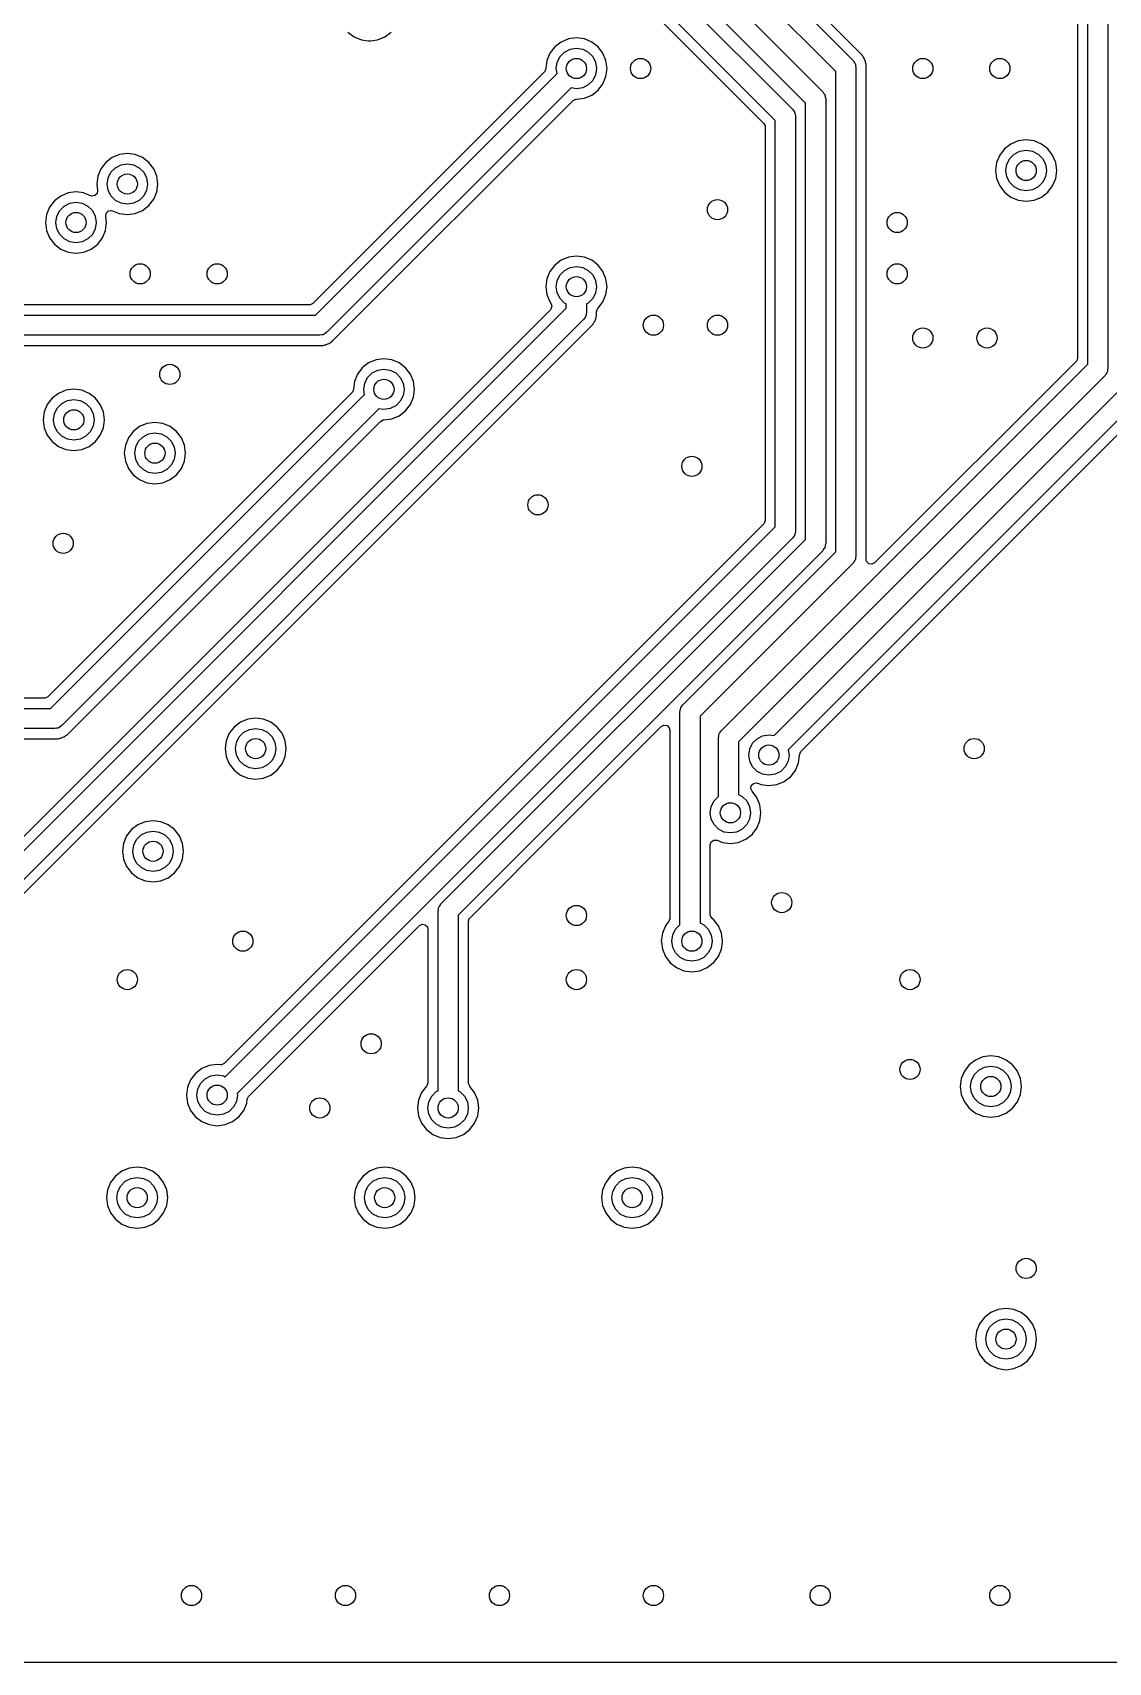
# Model space of a CAD drawing. Extents: x 3.91 to 7.47, y -4.88 to -2.92.
# Drawn here: x 5.715 to 6.553, y -4.88 to -3.61 of the extents above; entities that cross this region are included whole.
import ezdxf

# ---------------------------------------------------------------- set-up
doc = ezdxf.new("R2010")
doc.units = 0
doc.header["$MEASUREMENT"] = 0
doc.layers.add('BLACK', color=7, linetype='CONTINUOUS')

msp = doc.modelspace()

# ---------------------------------------------------------------- linework, layer by layer
at = {"layer": 'BLACK', "linetype": 'CONTINUOUS'}
for p, q in [((6.29359, -3.67798), (6.10733, -3.49172)), ((6.1224, -3.48452), (6.30705, -3.66917)), ((6.3172, -3.66438), (6.14532, -3.4925)), ((6.16238, -3.48729), (6.33065, -3.65556)), ((6.3408, -3.63995), (6.19348, -3.49263)), ((6.20462, -3.4815), (6.35425, -3.63113)), ((6.10471, -3.50026), (6.28456, -3.68011)), ((6.36159, -3.62731), (6.28669, -3.55241)), ((6.5372, -3.86786), (6.5372, -3.56718)), ((6.55295, -3.56391), (6.55295, -3.87113)), ((6.5293, -3.57486), (6.5293, -3.86297)), ((5.96055, -3.6091), (5.96549, -3.61289)), ((5.96549, -3.61289), (5.97124, -3.61527)), ((5.97124, -3.61527), (5.97641, -3.61595)), ((5.97641, -3.61595), (5.97715, -3.61605)), ((5.97715, -3.61605), (5.97741, -3.61609)), ((5.97741, -3.61609), (5.97768, -3.61605)), ((5.97768, -3.61605), (5.97842, -3.61595)), ((5.97842, -3.61595), (5.98359, -3.61527)), ((5.98359, -3.61527), (5.98934, -3.61289)), ((5.98934, -3.61289), (5.99428, -3.6091)), ((6.12675, -3.61687), (6.12181, -3.62066)), ((6.1325, -3.61448), (6.12675, -3.61687)), ((6.13867, -3.61367), (6.1325, -3.61448)), ((6.14485, -3.61448), (6.13867, -3.61367)), ((6.1506, -3.61687), (6.14485, -3.61448)), ((6.15554, -3.62066), (6.1506, -3.61687)), ((6.11564, -3.63135), (6.11483, -3.63752)), ((6.11802, -3.62559), (6.11564, -3.63135)), ((6.12181, -3.62066), (6.11802, -3.62559)), ((6.1237, -3.63265), (6.12593, -3.62826)), ((6.12593, -3.62826), (6.12942, -3.62478)), ((6.12942, -3.62478), (6.13381, -3.62254)), ((6.13381, -3.62254), (6.13867, -3.62177)), ((6.13867, -3.62177), (6.14354, -3.62254)), ((6.14354, -3.62254), (6.14793, -3.62478)), ((6.14793, -3.62478), (6.15142, -3.62826)), ((6.15142, -3.62826), (6.15365, -3.63265)), ((6.15933, -3.62559), (6.15554, -3.62066)), ((6.16171, -3.63135), (6.15933, -3.62559)), ((6.16252, -3.63752), (6.16171, -3.63135)), ((6.35425, -3.63113), (6.35495, -3.63225)), ((6.35495, -3.63225), (6.35577, -3.63328)), ((6.36202, -3.62815), (6.36159, -3.62731)), ((6.36234, -3.62867), (6.36202, -3.62815)), ((6.3629, -3.62944), (6.36234, -3.62867)), ((6.36299, -3.62973), (6.3629, -3.62944)), ((6.36319, -3.63035), (6.36299, -3.62973)), ((6.36299, -3.62973), (6.36299, -3.62973)), ((6.36343, -3.63091), (6.36319, -3.63035)), ((6.36386, -3.63176), (6.36343, -3.63091)), ((6.36391, -3.63206), (6.36386, -3.63176)), ((6.36401, -3.63269), (6.36391, -3.63206)), ((6.11372, -3.64017), (5.93329, -3.82061)), ((5.93541, -3.82964), (6.12356, -3.6415)), ((6.11412, -3.63971), (6.11372, -3.64017)), ((6.11483, -3.63752), (6.11412, -3.63971)), ((6.11483, -3.63752), (6.11483, -3.63752)), ((6.12293, -3.63752), (6.1237, -3.63265)), ((6.12356, -3.6415), (6.12293, -3.63752)), ((6.15365, -3.64238), (6.15142, -3.64677)), ((6.15365, -3.63265), (6.15442, -3.63752)), ((6.15442, -3.63752), (6.15365, -3.64238)), ((6.15933, -3.64944), (6.16171, -3.64369)), ((6.16171, -3.64369), (6.16252, -3.63752)), ((6.3408, -4.01426), (6.3408, -3.63995)), ((6.35577, -3.63328), (6.35587, -3.63372)), ((6.35587, -3.63372), (6.35611, -3.6341)), ((6.35611, -3.6341), (6.35626, -3.63541)), ((6.35626, -3.63541), (6.35655, -3.63669)), ((6.35655, -3.63669), (6.35655, -4.01753)), ((6.36415, -3.63329), (6.36401, -3.63269)), ((6.36435, -3.6339), (6.36415, -3.63329)), ((6.36444, -3.63419), (6.36435, -3.6339)), ((6.36435, -3.6339), (6.36435, -3.6339)), ((6.36444, -3.63545), (6.36444, -3.63419)), ((6.36444, -4.02001), (6.36444, -3.63545)), ((6.36444, -3.63545), (6.36444, -3.63545)), ((6.13469, -3.65263), (5.94423, -3.84309)), ((6.13867, -3.65326), (6.13469, -3.65263)), ((6.14354, -3.65249), (6.13867, -3.65326)), ((6.14793, -3.65026), (6.14354, -3.65249)), ((6.15142, -3.64677), (6.14793, -3.65026)), ((6.1506, -3.65817), (6.15554, -3.65438)), ((6.15554, -3.65438), (6.15933, -3.64944)), ((6.33065, -3.65556), (6.33135, -3.65668)), ((6.33135, -3.65668), (6.33217, -3.65771)), ((6.33217, -3.65771), (6.33227, -3.65815)), ((5.94895, -3.84954), (6.13602, -3.66247)), ((6.13602, -3.66247), (6.13817, -3.66138)), ((6.13817, -3.66138), (6.13855, -3.66135)), ((6.13855, -3.66135), (6.13867, -3.66136)), ((6.13867, -3.66136), (6.14485, -3.66055)), ((6.14485, -3.66055), (6.1506, -3.65817)), ((6.30705, -3.66917), (6.30774, -3.67028)), ((6.30774, -3.67028), (6.30856, -3.67131)), ((6.3172, -4.00448), (6.3172, -3.66438)), ((6.33227, -3.65815), (6.33251, -3.65853)), ((6.33251, -3.65853), (6.33265, -3.65984)), ((6.33265, -3.65984), (6.33295, -3.66112)), ((6.33295, -3.66112), (6.33295, -4.00775)), ((6.28456, -3.68011), (6.28565, -3.68226)), ((6.28565, -3.68226), (6.2857, -3.68287)), ((6.2857, -3.68287), (6.2857, -3.98982)), ((6.29359, -3.9947), (6.29359, -3.67798)), ((6.30856, -3.67131), (6.30866, -3.67175)), ((6.30866, -3.67175), (6.3089, -3.67213)), ((6.3089, -3.67213), (6.30905, -3.67344)), ((6.30905, -3.67344), (6.30934, -3.67472)), ((6.30934, -3.67472), (6.30934, -3.99798)), ((6.48301, -3.69397), (6.47726, -3.69635)), ((6.48919, -3.69316), (6.48301, -3.69397)), ((6.49536, -3.69397), (6.48919, -3.69316)), ((6.50111, -3.69635), (6.49536, -3.69397)), ((5.77675, -3.70687), (5.77181, -3.71066)), ((5.7825, -3.70448), (5.77675, -3.70687)), ((5.78867, -3.70367), (5.7825, -3.70448)), ((5.79485, -3.70448), (5.78867, -3.70367)), ((5.8006, -3.70687), (5.79485, -3.70448)), ((5.80554, -3.71066), (5.8006, -3.70687)), ((6.46854, -3.70508), (6.46615, -3.71083)), ((6.47233, -3.70014), (6.46854, -3.70508)), ((6.47726, -3.69635), (6.47233, -3.70014)), ((6.47421, -3.71214), (6.47645, -3.70775)), ((6.47645, -3.70775), (6.47993, -3.70426)), ((6.47993, -3.70426), (6.48432, -3.70203)), ((6.48432, -3.70203), (6.48919, -3.70126)), ((6.48919, -3.70126), (6.49405, -3.70203)), ((6.49405, -3.70203), (6.49844, -3.70426)), ((6.49844, -3.70426), (6.50193, -3.70775)), ((6.50605, -3.70014), (6.50111, -3.69635)), ((6.50193, -3.70775), (6.50416, -3.71214)), ((6.50984, -3.70508), (6.50605, -3.70014)), ((6.51222, -3.71083), (6.50984, -3.70508)), ((5.76564, -3.72135), (5.76483, -3.72752)), ((5.76802, -3.71559), (5.76564, -3.72135)), ((5.77181, -3.71066), (5.76802, -3.71559)), ((5.7737, -3.72265), (5.77593, -3.71826)), ((5.77593, -3.71826), (5.77942, -3.71478)), ((5.77942, -3.71478), (5.78381, -3.71254)), ((5.78381, -3.71254), (5.78867, -3.71177)), ((5.78867, -3.71177), (5.79354, -3.71254)), ((5.79354, -3.71254), (5.79793, -3.71478)), ((5.79793, -3.71478), (5.80142, -3.71826)), ((5.80142, -3.71826), (5.80365, -3.72265)), ((5.80933, -3.71559), (5.80554, -3.71066)), ((5.81171, -3.72135), (5.80933, -3.71559)), ((5.81252, -3.72752), (5.81171, -3.72135)), ((6.46615, -3.71083), (6.46534, -3.717)), ((6.46534, -3.717), (6.46615, -3.72318)), ((6.47344, -3.717), (6.47421, -3.71214)), ((6.47421, -3.72187), (6.47344, -3.717)), ((6.50416, -3.71214), (6.50493, -3.717)), ((6.50493, -3.717), (6.50416, -3.72187)), ((6.51303, -3.717), (6.51222, -3.71083)), ((6.51222, -3.72318), (6.51303, -3.717)), ((5.74867, -3.73367), (5.7425, -3.73448)), ((5.75485, -3.73448), (5.74867, -3.73367)), ((5.76483, -3.72752), (5.76486, -3.72777)), ((5.76486, -3.72777), (5.76549, -3.73257)), ((5.76549, -3.73257), (5.76505, -3.73493)), ((5.77293, -3.72752), (5.7737, -3.72265)), ((5.7737, -3.73238), (5.77293, -3.72752)), ((5.77593, -3.73677), (5.7737, -3.73238)), ((5.80365, -3.73238), (5.80142, -3.73677)), ((5.80365, -3.72265), (5.80442, -3.72752)), ((5.80442, -3.72752), (5.80365, -3.73238)), ((5.80933, -3.73944), (5.81171, -3.73369)), ((5.81171, -3.73369), (5.81252, -3.72752)), ((6.46615, -3.72318), (6.46854, -3.72893)), ((6.46854, -3.72893), (6.47233, -3.73387)), ((6.47233, -3.73387), (6.47726, -3.73766)), ((6.47645, -3.72626), (6.47421, -3.72187)), ((6.47993, -3.72975), (6.47645, -3.72626)), ((6.48432, -3.73198), (6.47993, -3.72975)), ((6.48919, -3.73275), (6.48432, -3.73198)), ((6.49405, -3.73198), (6.48919, -3.73275)), ((6.49844, -3.72975), (6.49405, -3.73198)), ((6.50193, -3.72626), (6.49844, -3.72975)), ((6.50111, -3.73766), (6.50605, -3.73387)), ((6.50416, -3.72187), (6.50193, -3.72626)), ((6.50605, -3.73387), (6.50984, -3.72893)), ((6.50984, -3.72893), (6.51222, -3.72318)), ((5.72802, -3.74559), (5.72564, -3.75135)), ((5.73181, -3.74066), (5.72802, -3.74559)), ((5.73675, -3.73687), (5.73181, -3.74066)), ((5.73593, -3.74826), (5.73942, -3.74478)), ((5.7425, -3.73448), (5.73675, -3.73687)), ((5.73942, -3.74478), (5.74381, -3.74254)), ((5.74381, -3.74254), (5.74867, -3.74177)), ((5.74867, -3.74177), (5.75354, -3.74254)), ((5.75354, -3.74254), (5.75793, -3.74478)), ((5.75508, -3.73458), (5.75485, -3.73448)), ((5.76014, -3.73668), (5.75508, -3.73458)), ((5.75508, -3.73458), (5.75508, -3.73458)), ((5.75793, -3.74478), (5.76142, -3.74826)), ((5.76092, -3.73691), (5.76014, -3.73668)), ((5.76331, -3.73659), (5.76092, -3.73691)), ((5.76505, -3.73493), (5.76331, -3.73659)), ((5.77942, -3.74026), (5.77593, -3.73677)), ((5.78381, -3.74249), (5.77942, -3.74026)), ((5.78867, -3.74326), (5.78381, -3.74249)), ((5.79354, -3.74249), (5.78867, -3.74326)), ((5.79793, -3.74026), (5.79354, -3.74249)), ((5.80142, -3.73677), (5.79793, -3.74026)), ((5.8006, -3.74817), (5.80554, -3.74438)), ((5.80554, -3.74438), (5.80933, -3.73944)), ((6.47726, -3.73766), (6.48301, -3.74004)), ((6.48301, -3.74004), (6.48919, -3.74085)), ((6.48919, -3.74085), (6.49536, -3.74004)), ((6.49536, -3.74004), (6.50111, -3.73766)), ((5.72564, -3.75135), (5.72483, -3.75752)), ((5.72483, -3.75752), (5.72564, -3.76369)), ((5.73293, -3.75752), (5.7337, -3.75265)), ((5.7337, -3.76238), (5.73293, -3.75752)), ((5.7337, -3.75265), (5.73593, -3.74826)), ((5.76142, -3.74826), (5.76365, -3.75265)), ((5.76365, -3.75265), (5.76442, -3.75752)), ((5.76442, -3.75752), (5.76365, -3.76238)), ((5.77171, -3.76369), (5.77252, -3.75752)), ((5.77186, -3.75247), (5.77229, -3.7501)), ((5.77252, -3.75752), (5.77186, -3.75247)), ((5.77229, -3.7501), (5.77404, -3.74844)), ((5.77404, -3.74844), (5.77643, -3.74813)), ((5.77643, -3.74813), (5.77721, -3.74836)), ((5.77721, -3.74836), (5.78227, -3.75045)), ((5.78227, -3.75045), (5.78227, -3.75045)), ((5.78227, -3.75045), (5.7825, -3.75055)), ((5.7825, -3.75055), (5.78867, -3.75136)), ((5.78867, -3.75136), (5.79485, -3.75055)), ((5.79485, -3.75055), (5.8006, -3.74817)), ((5.72564, -3.76369), (5.72802, -3.76944)), ((5.72802, -3.76944), (5.73181, -3.77438)), ((5.73593, -3.76677), (5.7337, -3.76238)), ((5.73942, -3.77026), (5.73593, -3.76677)), ((5.74381, -3.77249), (5.73942, -3.77026)), ((5.75793, -3.77026), (5.75354, -3.77249)), ((5.76142, -3.76677), (5.75793, -3.77026)), ((5.76365, -3.76238), (5.76142, -3.76677)), ((5.76554, -3.77438), (5.76933, -3.76944)), ((5.76933, -3.76944), (5.77171, -3.76369)), ((5.73181, -3.77438), (5.73675, -3.77817)), ((5.73675, -3.77817), (5.7425, -3.78055)), ((5.7425, -3.78055), (5.74867, -3.78136)), ((5.74867, -3.77326), (5.74381, -3.77249)), ((5.75354, -3.77249), (5.74867, -3.77326)), ((5.74867, -3.78136), (5.75485, -3.78055)), ((5.75485, -3.78055), (5.7606, -3.77817)), ((5.7606, -3.77817), (5.76554, -3.77438)), ((6.1325, -3.78448), (6.12675, -3.78687)), ((6.13867, -3.78367), (6.1325, -3.78448)), ((6.14485, -3.78448), (6.13867, -3.78367)), ((6.1506, -3.78687), (6.14485, -3.78448)), ((6.11802, -3.79559), (6.11564, -3.80135)), ((6.12181, -3.79066), (6.11802, -3.79559)), ((6.12675, -3.78687), (6.12181, -3.79066)), ((6.12593, -3.79826), (6.12942, -3.79478)), ((6.12942, -3.79478), (6.13381, -3.79254)), ((6.13381, -3.79254), (6.13867, -3.79177)), ((6.13867, -3.79177), (6.14354, -3.79254)), ((6.14354, -3.79254), (6.14793, -3.79478)), ((6.14793, -3.79478), (6.15142, -3.79826)), ((6.15554, -3.79066), (6.1506, -3.78687)), ((6.15933, -3.79559), (6.15554, -3.79066)), ((6.16171, -3.80135), (6.15933, -3.79559)), ((6.11564, -3.80135), (6.11483, -3.80752)), ((6.11483, -3.80752), (6.11564, -3.81369)), ((6.12293, -3.80752), (6.1237, -3.80265)), ((6.1237, -3.81238), (6.12293, -3.80752)), ((6.1237, -3.80265), (6.12593, -3.79826)), ((6.15142, -3.79826), (6.15365, -3.80265)), ((6.15365, -3.80265), (6.15442, -3.80752)), ((6.15442, -3.80752), (6.15365, -3.81238)), ((6.16252, -3.80752), (6.16171, -3.80135)), ((6.16171, -3.81369), (6.16252, -3.80752)), ((5.93053, -3.82175), (5.0082, -3.82175)), ((5.93114, -3.8217), (5.93053, -3.82175)), ((5.93329, -3.82061), (5.93114, -3.8217)), ((6.11564, -3.81369), (6.11802, -3.81944)), ((6.11802, -3.81944), (6.11873, -3.82037)), ((6.11873, -3.82037), (6.11954, -3.82264)), ((6.11954, -3.82264), (6.11885, -3.82495)), ((6.12593, -3.81677), (6.1237, -3.81238)), ((6.12942, -3.82026), (6.12593, -3.81677)), ((6.1308, -3.82096), (6.12942, -3.82026)), ((6.1308, -3.82426), (6.1308, -3.82096)), ((6.14793, -3.82026), (6.14655, -3.82096)), ((6.14655, -3.82096), (6.14655, -3.82753)), ((6.15142, -3.81677), (6.14793, -3.82026)), ((6.15365, -3.81238), (6.15142, -3.81677)), ((6.15554, -3.82438), (6.15933, -3.81944)), ((6.15933, -3.81944), (6.16171, -3.81369)), ((5.00212, -3.82964), (5.93541, -3.82964)), ((6.1184, -3.82549), (5.67758, -4.26631)), ((5.67971, -4.27535), (6.1308, -3.82426)), ((6.14424, -3.83308), (5.68853, -4.2888)), ((6.11885, -3.82495), (6.1184, -3.82549)), ((6.14494, -3.83197), (6.14424, -3.83308)), ((6.14576, -3.83094), (6.14494, -3.83197)), ((6.14587, -3.8305), (6.14576, -3.83094)), ((6.14611, -3.83012), (6.14587, -3.8305)), ((6.14625, -3.82881), (6.14611, -3.83012)), ((6.14655, -3.82753), (6.14625, -3.82881)), ((6.15202, -3.83605), (6.15234, -3.83553)), ((6.15234, -3.83553), (6.1529, -3.83476)), ((6.1529, -3.83476), (6.15319, -3.83386)), ((6.15319, -3.83386), (6.15343, -3.8333)), ((6.15343, -3.8333), (6.15386, -3.83245)), ((6.15386, -3.83245), (6.15401, -3.83151)), ((6.15401, -3.83151), (6.15415, -3.83092)), ((6.15415, -3.83092), (6.15435, -3.83031)), ((6.15435, -3.83031), (6.15444, -3.83001)), ((6.15435, -3.83031), (6.15435, -3.83031)), ((6.15444, -3.82704), (6.15519, -3.82475)), ((6.15444, -3.82876), (6.15444, -3.82704)), ((6.15444, -3.83001), (6.15444, -3.82876)), ((6.15444, -3.82876), (6.15444, -3.82876)), ((6.15519, -3.82475), (6.15544, -3.82445)), ((6.15544, -3.82445), (6.15554, -3.82438)), ((5.93867, -3.84539), (5.00212, -3.84539)), ((5.82097, -4.16752), (6.1507, -3.83779)), ((5.93996, -3.8451), (5.93867, -3.84539)), ((5.94126, -3.84495), (5.93996, -3.8451)), ((5.94165, -3.84471), (5.94126, -3.84495)), ((5.94209, -3.84461), (5.94165, -3.84471)), ((5.94312, -3.84379), (5.94209, -3.84461)), ((5.94423, -3.84309), (5.94312, -3.84379)), ((6.1507, -3.83779), (6.15159, -3.8369)), ((6.15159, -3.8369), (6.15202, -3.83605)), ((5.0082, -3.85328), (5.94117, -3.85328)), ((5.94117, -3.85328), (5.94208, -3.85299)), ((5.94208, -3.85299), (5.94267, -3.85285)), ((5.94267, -3.85285), (5.94331, -3.85275)), ((5.94331, -3.85275), (5.94361, -3.8527)), ((5.94331, -3.85275), (5.94331, -3.85275)), ((5.94361, -3.8527), (5.94445, -3.85227)), ((5.94445, -3.85227), (5.94502, -3.85203)), ((5.94502, -3.85203), (5.94563, -3.85184)), ((5.94563, -3.85184), (5.94592, -3.85174)), ((5.94592, -3.85174), (5.94669, -3.85118)), ((5.94669, -3.85118), (5.94721, -3.85086)), ((5.94721, -3.85086), (5.94806, -3.85043)), ((5.94806, -3.85043), (5.94895, -3.84954)), ((5.94895, -3.84954), (5.94895, -3.84954)), ((5.97181, -3.87066), (5.96802, -3.87559)), ((5.97675, -3.86687), (5.97181, -3.87066)), ((5.9825, -3.86448), (5.97675, -3.86687)), ((5.97942, -3.87478), (5.98381, -3.87254)), ((5.98867, -3.86367), (5.9825, -3.86448)), ((5.98381, -3.87254), (5.98867, -3.87177)), ((5.99485, -3.86448), (5.98867, -3.86367)), ((5.98867, -3.87177), (5.99354, -3.87254)), ((5.99354, -3.87254), (5.99793, -3.87478)), ((6.0006, -3.86687), (5.99485, -3.86448)), ((6.00554, -3.87066), (6.0006, -3.86687)), ((6.00933, -3.87559), (6.00554, -3.87066)), ((6.25163, -4.15343), (6.5372, -3.86786)), ((6.52816, -3.86573), (6.37109, -4.0228)), ((6.52856, -3.86527), (6.52816, -3.86573)), ((6.5293, -3.86297), (6.52856, -3.86527)), ((6.5525, -3.87372), (6.55226, -3.87411)), ((6.55265, -3.87242), (6.5525, -3.87372)), ((6.55295, -3.87113), (6.55265, -3.87242)), ((5.96564, -3.88135), (5.96483, -3.88752)), ((5.96802, -3.87559), (5.96564, -3.88135)), ((5.97293, -3.88752), (5.9737, -3.88265)), ((5.9737, -3.88265), (5.97593, -3.87826)), ((5.97593, -3.87826), (5.97942, -3.87478)), ((5.99793, -3.87478), (6.00142, -3.87826)), ((6.00142, -3.87826), (6.00365, -3.88265)), ((6.00365, -3.88265), (6.00442, -3.88752)), ((6.01171, -3.88135), (6.00933, -3.87559)), ((6.01252, -3.88752), (6.01171, -3.88135)), ((6.55064, -3.87669), (6.26507, -4.16226)), ((6.55134, -3.87557), (6.55064, -3.87669)), ((6.55216, -3.87455), (6.55134, -3.87557)), ((6.55226, -3.87411), (6.55216, -3.87455)), ((5.73008, -3.89443), (5.72629, -3.89937)), ((5.96372, -3.89017), (5.72676, -4.12713)), ((5.72889, -4.13617), (5.97356, -3.8915)), ((5.73502, -3.89065), (5.73008, -3.89443)), ((5.7342, -3.90204), (5.73769, -3.89856)), ((5.74077, -3.88826), (5.73502, -3.89065)), ((5.73769, -3.89856), (5.74208, -3.89632)), ((5.74694, -3.88745), (5.74077, -3.88826)), ((5.74208, -3.89632), (5.74694, -3.89555)), ((5.75311, -3.88826), (5.74694, -3.88745)), ((5.74694, -3.89555), (5.75181, -3.89632)), ((5.75181, -3.89632), (5.7562, -3.89856)), ((5.75887, -3.89065), (5.75311, -3.88826)), ((5.7562, -3.89856), (5.75968, -3.90204)), ((5.7638, -3.89443), (5.75887, -3.89065)), ((5.76759, -3.89937), (5.7638, -3.89443)), ((5.96412, -3.88971), (5.96372, -3.89017)), ((5.96483, -3.88752), (5.96412, -3.88971)), ((5.96483, -3.88752), (5.96483, -3.88752)), ((5.97356, -3.8915), (5.97293, -3.88752)), ((6.00142, -3.89677), (5.99793, -3.90026)), ((6.00365, -3.89238), (6.00142, -3.89677)), ((6.00442, -3.88752), (6.00365, -3.89238)), ((6.00933, -3.89944), (6.01171, -3.89369)), ((6.01171, -3.89369), (6.01252, -3.88752)), ((6.29266, -4.1574), (6.5608, -3.88926)), ((6.57424, -3.89808), (6.30379, -4.16853)), ((5.72391, -3.90512), (5.7231, -3.9113)), ((5.7231, -3.9113), (5.72391, -3.91747)), ((5.72629, -3.89937), (5.72391, -3.90512)), ((5.73119, -3.9113), (5.73197, -3.90643)), ((5.73197, -3.91616), (5.73119, -3.9113)), ((5.73197, -3.90643), (5.7342, -3.90204)), ((5.98469, -3.90263), (5.73771, -4.14962)), ((5.75968, -3.90204), (5.76192, -3.90643)), ((5.76192, -3.90643), (5.76269, -3.9113)), ((5.76269, -3.9113), (5.76192, -3.91616)), ((5.76998, -3.90512), (5.76759, -3.89937)), ((5.77079, -3.9113), (5.76998, -3.90512)), ((5.76998, -3.91747), (5.77079, -3.9113)), ((5.98867, -3.90326), (5.98469, -3.90263)), ((5.98602, -3.91247), (5.98817, -3.91138)), ((5.98817, -3.91138), (5.98855, -3.91135)), ((5.98855, -3.91135), (5.98867, -3.91136)), ((5.99354, -3.90249), (5.98867, -3.90326)), ((5.98867, -3.91136), (5.99485, -3.91055)), ((5.99793, -3.90026), (5.99354, -3.90249)), ((5.99485, -3.91055), (6.0006, -3.90817)), ((6.0006, -3.90817), (6.00554, -3.90438)), ((6.00554, -3.90438), (6.00933, -3.89944)), ((6.31363, -4.16986), (6.5807, -3.90279)), ((5.72391, -3.91747), (5.72629, -3.92322)), ((5.72629, -3.92322), (5.73008, -3.92816)), ((5.7342, -3.92055), (5.73197, -3.91616)), ((5.73769, -3.92404), (5.7342, -3.92055)), ((5.74208, -3.92627), (5.73769, -3.92404)), ((5.74242, -4.15607), (5.98602, -3.91247)), ((5.7562, -3.92404), (5.75181, -3.92627)), ((5.75968, -3.92055), (5.7562, -3.92404)), ((5.76192, -3.91616), (5.75968, -3.92055)), ((5.7638, -3.92816), (5.76759, -3.92322)), ((5.76759, -3.92322), (5.76998, -3.91747)), ((5.79329, -3.92039), (5.7895, -3.92533)), ((5.79823, -3.9166), (5.79329, -3.92039)), ((5.79741, -3.928), (5.80089, -3.92451)), ((5.80398, -3.91422), (5.79823, -3.9166)), ((5.80089, -3.92451), (5.80528, -3.92227)), ((5.81015, -3.91341), (5.80398, -3.91422)), ((5.80528, -3.92227), (5.81015, -3.9215)), ((5.81632, -3.91422), (5.81015, -3.91341)), ((5.81015, -3.9215), (5.81502, -3.92227)), ((5.81502, -3.92227), (5.81941, -3.92451)), ((5.82207, -3.9166), (5.81632, -3.91422)), ((5.81941, -3.92451), (5.82289, -3.928)), ((5.82701, -3.92039), (5.82207, -3.9166)), ((5.8308, -3.92533), (5.82701, -3.92039)), ((5.73008, -3.92816), (5.73502, -3.93195)), ((5.73502, -3.93195), (5.74077, -3.93433)), ((5.74077, -3.93433), (5.74694, -3.93514)), ((5.74694, -3.92704), (5.74208, -3.92627)), ((5.75181, -3.92627), (5.74694, -3.92704)), ((5.74694, -3.93514), (5.75311, -3.93433)), ((5.75311, -3.93433), (5.75887, -3.93195)), ((5.75887, -3.93195), (5.7638, -3.92816)), ((5.78712, -3.93108), (5.78631, -3.93725)), ((5.78631, -3.93725), (5.78712, -3.94342)), ((5.7895, -3.92533), (5.78712, -3.93108)), ((5.7944, -3.93725), (5.79517, -3.93239)), ((5.79517, -3.94212), (5.7944, -3.93725)), ((5.79517, -3.93239), (5.79741, -3.928)), ((5.82289, -3.928), (5.82513, -3.93239)), ((5.82513, -3.93239), (5.8259, -3.93725)), ((5.8259, -3.93725), (5.82513, -3.94212)), ((5.83318, -3.93108), (5.8308, -3.92533)), ((5.834, -3.93725), (5.83318, -3.93108)), ((5.83318, -3.94342), (5.834, -3.93725)), ((5.78712, -3.94342), (5.7895, -3.94917)), ((5.7895, -3.94917), (5.79329, -3.95411)), ((5.79741, -3.94651), (5.79517, -3.94212)), ((5.80089, -3.94999), (5.79741, -3.94651)), ((5.80528, -3.95223), (5.80089, -3.94999)), ((5.81941, -3.94999), (5.81502, -3.95223)), ((5.82289, -3.94651), (5.81941, -3.94999)), ((5.82513, -3.94212), (5.82289, -3.94651)), ((5.82701, -3.95411), (5.8308, -3.94917)), ((5.8308, -3.94917), (5.83318, -3.94342)), ((5.79329, -3.95411), (5.79823, -3.9579)), ((5.79823, -3.9579), (5.80398, -3.96029)), ((5.80398, -3.96029), (5.81015, -3.9611)), ((5.81015, -3.953), (5.80528, -3.95223)), ((5.81502, -3.95223), (5.81015, -3.953)), ((5.81015, -3.9611), (5.81632, -3.96029)), ((5.81632, -3.96029), (5.82207, -3.9579)), ((5.82207, -3.9579), (5.82701, -3.95411)), ((6.28456, -3.99257), (5.86426, -4.41287)), ((5.86501, -4.42329), (6.29359, -3.9947)), ((6.28496, -3.99211), (6.28456, -3.99257)), ((6.2857, -3.98982), (6.28496, -3.99211)), ((6.3089, -4.00057), (6.30866, -4.00095)), ((6.30905, -3.99926), (6.3089, -4.00057)), ((6.30934, -3.99798), (6.30905, -3.99926)), ((6.30704, -4.00353), (5.87424, -4.43633)), ((6.03311, -4.28857), (6.3172, -4.00448)), ((6.33064, -4.01331), (6.04655, -4.2974)), ((6.30774, -4.00242), (6.30704, -4.00353)), ((6.30856, -4.00139), (6.30774, -4.00242)), ((6.30866, -4.00095), (6.30856, -4.00139)), ((6.33134, -4.01219), (6.33064, -4.01331)), ((6.33216, -4.01117), (6.33134, -4.01219)), ((6.33226, -4.01073), (6.33216, -4.01117)), ((6.3325, -4.01034), (6.33226, -4.01073)), ((6.33265, -4.00904), (6.3325, -4.01034)), ((6.33295, -4.00775), (6.33265, -4.00904)), ((6.22163, -4.13343), (6.3408, -4.01426)), ((6.35424, -4.02308), (6.23507, -4.14226)), ((6.35494, -4.02197), (6.35424, -4.02308)), ((6.35576, -4.02094), (6.35494, -4.02197)), ((6.35587, -4.0205), (6.35576, -4.02094)), ((6.35611, -4.02012), (6.35587, -4.0205)), ((6.35625, -4.01881), (6.35611, -4.02012)), ((6.35655, -4.01753), (6.35625, -4.01881)), ((6.36458, -4.02001), (6.36444, -4.02001)), ((6.36486, -4.02181), (6.36458, -4.02001)), ((6.36657, -4.02352), (6.36486, -4.02181)), ((6.36895, -4.02389), (6.36657, -4.02352)), ((6.37109, -4.0228), (6.36895, -4.02389)), ((5.72676, -4.12713), (5.72462, -4.12822)), ((5.72401, -4.12827), (4.93965, -4.12827)), ((4.94215, -4.13617), (5.72889, -4.13617)), ((5.72462, -4.12822), (5.72401, -4.12827)), ((6.21932, -4.13898), (6.21962, -4.1377)), ((6.21932, -4.30487), (6.21932, -4.13898)), ((6.21962, -4.1377), (6.21977, -4.13639)), ((6.21977, -4.13639), (6.22001, -4.13601)), ((6.22001, -4.13601), (6.22011, -4.13557)), ((6.22011, -4.13557), (6.22093, -4.13454)), ((6.22093, -4.13454), (6.22163, -4.13343)), ((5.73215, -4.15191), (4.94541, -4.15191)), ((5.73343, -4.15162), (5.73215, -4.15191)), ((5.73474, -4.15148), (5.73343, -4.15162)), ((5.73512, -4.15124), (5.73474, -4.15148)), ((5.73557, -4.15114), (5.73512, -4.15124)), ((5.73659, -4.15032), (5.73557, -4.15114)), ((5.73771, -4.14962), (5.73659, -4.15032)), ((5.87181, -4.15066), (5.86802, -4.15559)), ((5.87675, -4.14687), (5.87181, -4.15066)), ((5.8825, -4.14448), (5.87675, -4.14687)), ((5.87942, -4.15478), (5.88381, -4.15254)), ((5.88867, -4.14367), (5.8825, -4.14448)), ((5.88381, -4.15254), (5.88867, -4.15177)), ((5.89485, -4.14448), (5.88867, -4.14367)), ((5.88867, -4.15177), (5.89354, -4.15254)), ((5.89354, -4.15254), (5.89793, -4.15478)), ((5.9006, -4.14687), (5.89485, -4.14448)), ((5.90554, -4.15066), (5.9006, -4.14687)), ((5.90933, -4.15559), (5.90554, -4.15066)), ((6.12834, -4.22677), (6.20478, -4.15033)), ((6.20478, -4.15033), (6.20692, -4.14924)), ((6.20692, -4.14924), (6.2093, -4.14962)), ((6.2093, -4.14962), (6.21101, -4.15132)), ((6.21101, -4.15132), (6.21143, -4.15309)), ((6.21143, -4.15309), (6.21143, -4.29983)), ((6.23507, -4.14226), (6.23507, -4.30332)), ((4.9503, -4.15981), (5.73465, -4.15981)), ((5.73465, -4.15981), (5.73555, -4.15951)), ((5.73555, -4.15951), (5.73615, -4.15937)), ((5.73615, -4.15937), (5.73678, -4.15927)), ((5.73678, -4.15927), (5.73708, -4.15922)), ((5.73678, -4.15927), (5.73678, -4.15927)), ((5.73708, -4.15922), (5.73793, -4.15879)), ((5.73793, -4.15879), (5.7385, -4.15856)), ((5.7385, -4.15856), (5.73911, -4.15836)), ((5.73911, -4.15836), (5.7394, -4.15826)), ((5.7394, -4.15826), (5.74017, -4.15771)), ((5.74017, -4.15771), (5.74069, -4.15739)), ((5.74069, -4.15739), (5.74154, -4.15696)), ((5.74154, -4.15696), (5.74242, -4.15607)), ((5.74242, -4.15607), (5.74242, -4.15607)), ((5.86564, -4.16135), (5.86483, -4.16752)), ((5.86802, -4.15559), (5.86564, -4.16135)), ((5.87293, -4.16752), (5.8737, -4.16265)), ((5.8737, -4.16265), (5.87593, -4.15826)), ((5.87593, -4.15826), (5.87942, -4.15478)), ((5.89793, -4.15478), (5.90142, -4.15826)), ((5.90142, -4.15826), (5.90365, -4.16265)), ((5.90365, -4.16265), (5.90442, -4.16752)), ((5.91171, -4.16135), (5.90933, -4.15559)), ((5.91252, -4.16752), (5.91171, -4.16135)), ((6.24932, -4.15898), (6.24962, -4.1577)), ((6.24932, -4.20487), (6.24932, -4.15898)), ((6.24962, -4.1577), (6.24977, -4.15639)), ((6.24977, -4.15639), (6.25001, -4.15601)), ((6.25001, -4.15601), (6.25011, -4.15557)), ((6.25011, -4.15557), (6.25093, -4.15454)), ((6.25093, -4.15454), (6.25163, -4.15343)), ((6.26507, -4.16226), (6.26507, -4.20332)), ((6.2737, -4.16765), (6.27593, -4.16326)), ((6.27593, -4.16326), (6.27942, -4.15978)), ((6.27942, -4.15978), (6.28381, -4.15754)), ((6.28381, -4.15754), (6.28867, -4.15677)), ((6.28867, -4.15677), (6.29266, -4.1574)), ((5.69324, -4.29525), (5.82097, -4.16752)), ((5.86483, -4.16752), (5.86564, -4.17369)), ((5.86564, -4.17369), (5.86802, -4.17944)), ((5.8737, -4.17238), (5.87293, -4.16752)), ((5.87593, -4.17677), (5.8737, -4.17238)), ((5.87942, -4.18026), (5.87593, -4.17677)), ((5.90142, -4.17677), (5.89793, -4.18026)), ((5.90365, -4.17238), (5.90142, -4.17677)), ((5.90442, -4.16752), (5.90365, -4.17238)), ((5.90933, -4.17944), (5.91171, -4.17369)), ((5.91171, -4.17369), (5.91252, -4.16752)), ((6.27293, -4.17252), (6.2737, -4.16765)), ((6.2737, -4.17738), (6.27293, -4.17252)), ((6.27593, -4.18177), (6.2737, -4.17738)), ((6.30365, -4.17738), (6.30142, -4.18177)), ((6.30442, -4.17252), (6.30365, -4.17738)), ((6.30379, -4.16853), (6.30442, -4.17252)), ((6.31171, -4.17869), (6.31252, -4.17252)), ((6.31252, -4.17252), (6.31323, -4.17033)), ((6.31252, -4.17252), (6.31252, -4.17252)), ((6.31323, -4.17033), (6.31363, -4.16986)), ((5.86802, -4.17944), (5.87181, -4.18438)), ((5.87181, -4.18438), (5.87675, -4.18817)), ((5.87675, -4.18817), (5.8825, -4.19055)), ((5.88381, -4.18249), (5.87942, -4.18026)), ((5.8825, -4.19055), (5.88867, -4.19136)), ((5.88867, -4.18326), (5.88381, -4.18249)), ((5.89354, -4.18249), (5.88867, -4.18326)), ((5.88867, -4.19136), (5.89485, -4.19055)), ((5.89793, -4.18026), (5.89354, -4.18249)), ((5.89485, -4.19055), (5.9006, -4.18817)), ((5.9006, -4.18817), (5.90554, -4.18438)), ((5.90554, -4.18438), (5.90933, -4.17944)), ((6.27942, -4.18526), (6.27593, -4.18177)), ((6.28381, -4.18749), (6.27942, -4.18526)), ((6.28867, -4.18826), (6.28381, -4.18749)), ((6.29354, -4.18749), (6.28867, -4.18826)), ((6.29793, -4.18526), (6.29354, -4.18749)), ((6.30142, -4.18177), (6.29793, -4.18526)), ((6.3006, -4.19317), (6.30554, -4.18938)), ((6.30554, -4.18938), (6.30594, -4.18886)), ((6.30594, -4.18886), (6.30933, -4.18444)), ((6.30933, -4.18444), (6.31171, -4.17869)), ((6.26507, -4.20332), (6.26793, -4.20478)), ((6.27458, -4.19869), (6.27495, -4.19631)), ((6.27557, -4.20063), (6.27458, -4.19869)), ((6.27495, -4.19631), (6.27666, -4.19461)), ((6.27554, -4.20066), (6.27557, -4.20063)), ((6.27563, -4.20078), (6.27554, -4.20066)), ((6.27933, -4.20559), (6.27563, -4.20078)), ((6.27666, -4.19461), (6.27904, -4.19423)), ((6.27904, -4.19423), (6.27992, -4.19448)), ((6.27992, -4.19448), (6.28124, -4.19503)), ((6.28124, -4.19503), (6.2825, -4.19555)), ((6.2825, -4.19555), (6.28867, -4.19636)), ((6.28867, -4.19636), (6.29485, -4.19555)), ((6.29485, -4.19555), (6.3006, -4.19317)), ((6.24293, -4.21752), (6.2437, -4.21265)), ((6.2437, -4.21265), (6.24593, -4.20826)), ((6.24593, -4.20826), (6.24932, -4.20487)), ((6.26793, -4.20478), (6.27142, -4.20826)), ((6.27142, -4.20826), (6.27365, -4.21265)), ((6.27365, -4.21265), (6.27442, -4.21752)), ((6.28171, -4.21135), (6.27933, -4.20559)), ((6.28252, -4.21752), (6.28171, -4.21135)), ((5.79675, -4.22687), (5.79181, -4.23066)), ((5.8025, -4.22448), (5.79675, -4.22687)), ((5.80867, -4.22367), (5.8025, -4.22448)), ((5.81485, -4.22448), (5.80867, -4.22367)), ((5.8206, -4.22687), (5.81485, -4.22448)), ((5.82554, -4.23066), (5.8206, -4.22687)), ((6.05558, -4.29953), (6.12834, -4.22677)), ((6.2437, -4.22238), (6.24293, -4.21752)), ((6.24593, -4.22677), (6.2437, -4.22238)), ((6.24942, -4.23026), (6.24593, -4.22677)), ((6.27142, -4.22677), (6.26793, -4.23026)), ((6.27365, -4.22238), (6.27142, -4.22677)), ((6.27442, -4.21752), (6.27365, -4.22238)), ((6.27554, -4.23438), (6.27933, -4.22944)), ((6.27933, -4.22944), (6.28171, -4.22369)), ((6.28171, -4.22369), (6.28252, -4.21752)), ((5.78564, -4.24135), (5.78483, -4.24752)), ((5.78802, -4.23559), (5.78564, -4.24135)), ((5.79181, -4.23066), (5.78802, -4.23559)), ((5.7937, -4.24265), (5.79593, -4.23826)), ((5.79593, -4.23826), (5.79942, -4.23478)), ((5.79942, -4.23478), (5.80381, -4.23254)), ((5.80381, -4.23254), (5.80867, -4.23177)), ((5.80867, -4.23177), (5.81354, -4.23254)), ((5.81354, -4.23254), (5.81793, -4.23478)), ((5.81793, -4.23478), (5.82142, -4.23826)), ((5.82142, -4.23826), (5.82365, -4.24265)), ((5.82933, -4.23559), (5.82554, -4.23066)), ((5.83171, -4.24135), (5.82933, -4.23559)), ((5.83252, -4.24752), (5.83171, -4.24135)), ((6.24297, -4.24243), (6.24371, -4.24014)), ((6.24371, -4.24014), (6.24566, -4.23873)), ((6.24566, -4.23873), (6.24807, -4.23873)), ((6.24807, -4.23873), (6.24835, -4.23883)), ((6.24835, -4.23883), (6.2525, -4.24055)), ((6.25381, -4.23249), (6.24942, -4.23026)), ((6.2525, -4.24055), (6.25867, -4.24136)), ((6.25867, -4.23326), (6.25381, -4.23249)), ((6.26354, -4.23249), (6.25867, -4.23326)), ((6.25867, -4.24136), (6.26485, -4.24055)), ((6.26793, -4.23026), (6.26354, -4.23249)), ((6.26485, -4.24055), (6.2706, -4.23817)), ((6.2706, -4.23817), (6.27554, -4.23438)), ((5.78483, -4.24752), (5.78564, -4.25369)), ((5.78564, -4.25369), (5.78802, -4.25944)), ((5.79293, -4.24752), (5.7937, -4.24265)), ((5.7937, -4.25238), (5.79293, -4.24752)), ((5.79593, -4.25677), (5.7937, -4.25238)), ((5.82365, -4.25238), (5.82142, -4.25677)), ((5.82365, -4.24265), (5.82442, -4.24752)), ((5.82442, -4.24752), (5.82365, -4.25238)), ((5.82933, -4.25944), (5.83171, -4.25369)), ((5.83171, -4.25369), (5.83252, -4.24752)), ((6.24297, -4.29676), (6.24297, -4.24243)), ((5.78802, -4.25944), (5.79181, -4.26438)), ((5.79181, -4.26438), (5.79675, -4.26817)), ((5.79942, -4.26026), (5.79593, -4.25677)), ((5.80381, -4.26249), (5.79942, -4.26026)), ((5.80867, -4.26326), (5.80381, -4.26249)), ((5.81354, -4.26249), (5.80867, -4.26326)), ((5.81793, -4.26026), (5.81354, -4.26249)), ((5.82142, -4.25677), (5.81793, -4.26026)), ((5.8206, -4.26817), (5.82554, -4.26438)), ((5.82554, -4.26438), (5.82933, -4.25944)), ((5.79675, -4.26817), (5.8025, -4.27055)), ((5.8025, -4.27055), (5.80867, -4.27136)), ((5.80867, -4.27136), (5.81485, -4.27055)), ((5.81485, -4.27055), (5.8206, -4.26817)), ((6.0308, -4.29412), (6.0311, -4.29284)), ((6.0311, -4.29284), (6.03124, -4.29153)), ((6.03124, -4.29153), (6.03148, -4.29115)), ((6.03148, -4.29115), (6.03159, -4.29071)), ((6.03159, -4.29071), (6.03241, -4.28968)), ((6.03241, -4.28968), (6.03311, -4.28857)), ((5.8832, -4.43853), (6.01625, -4.30548)), ((6.01625, -4.30548), (6.0184, -4.30438)), ((6.0184, -4.30438), (6.02078, -4.30476)), ((6.02078, -4.30476), (6.02248, -4.30646)), ((6.0308, -4.43407), (6.0308, -4.29412)), ((6.04655, -4.2974), (6.04655, -4.43407)), ((6.05444, -4.30228), (6.05519, -4.29999)), ((6.05444, -4.42799), (6.05444, -4.30228)), ((6.05519, -4.29999), (6.05558, -4.29953)), ((6.20802, -4.30559), (6.20564, -4.31135)), ((6.20895, -4.30438), (6.20802, -4.30559)), ((6.21062, -4.3022), (6.20895, -4.30438)), ((6.21143, -4.29983), (6.21062, -4.3022)), ((6.21593, -4.30826), (6.21932, -4.30487)), ((6.23507, -4.30332), (6.23793, -4.30478)), ((6.23793, -4.30478), (6.24142, -4.30826)), ((6.24313, -4.29787), (6.24297, -4.29676)), ((6.24449, -4.29985), (6.24313, -4.29787)), ((6.24554, -4.30066), (6.24449, -4.29985)), ((6.24933, -4.30559), (6.24554, -4.30066)), ((6.25171, -4.31135), (6.24933, -4.30559)), ((6.02248, -4.30646), (6.02291, -4.30823)), ((6.02291, -4.30823), (6.02291, -4.42799)), ((6.20564, -4.31135), (6.20483, -4.31752)), ((6.20483, -4.31752), (6.20486, -4.31777)), ((6.20486, -4.31777), (6.20492, -4.31819)), ((6.20492, -4.31819), (6.20564, -4.32369)), ((6.21293, -4.31752), (6.2137, -4.31265)), ((6.2137, -4.32238), (6.21293, -4.31752)), ((6.2137, -4.31265), (6.21593, -4.30826)), ((6.24142, -4.30826), (6.24365, -4.31265)), ((6.24365, -4.31265), (6.24442, -4.31752)), ((6.24442, -4.31752), (6.24365, -4.32238)), ((6.25252, -4.31752), (6.25171, -4.31135)), ((6.25171, -4.32369), (6.25243, -4.31819)), ((6.25243, -4.31819), (6.25249, -4.31777)), ((6.25249, -4.31777), (6.25252, -4.31752)), ((6.20564, -4.32369), (6.20802, -4.32944)), ((6.20802, -4.32944), (6.21181, -4.33438)), ((6.21593, -4.32677), (6.2137, -4.32238)), ((6.21942, -4.33026), (6.21593, -4.32677)), ((6.22381, -4.33249), (6.21942, -4.33026)), ((6.23793, -4.33026), (6.23354, -4.33249)), ((6.24142, -4.32677), (6.23793, -4.33026)), ((6.24365, -4.32238), (6.24142, -4.32677)), ((6.24554, -4.33438), (6.24933, -4.32944)), ((6.24933, -4.32944), (6.25171, -4.32369)), ((6.21181, -4.33438), (6.21675, -4.33817)), ((6.21675, -4.33817), (6.2225, -4.34055)), ((6.2225, -4.34055), (6.22867, -4.34136)), ((6.22867, -4.33326), (6.22381, -4.33249)), ((6.23354, -4.33249), (6.22867, -4.33326)), ((6.22867, -4.34136), (6.23485, -4.34055)), ((6.23485, -4.34055), (6.2406, -4.33817)), ((6.2406, -4.33817), (6.24529, -4.33456)), ((6.24529, -4.33456), (6.24554, -4.33438)), ((6.46167, -4.40698), (6.4555, -4.40779)), ((6.46784, -4.40779), (6.46167, -4.40698)), ((5.84675, -4.41687), (5.84181, -4.42066)), ((5.8525, -4.41448), (5.84675, -4.41687)), ((5.85867, -4.41367), (5.8525, -4.41448)), ((5.861, -4.41398), (5.85867, -4.41367)), ((5.86212, -4.41396), (5.861, -4.41398)), ((5.86426, -4.41287), (5.86212, -4.41396)), ((6.44102, -4.4189), (6.43863, -4.42465)), ((6.44481, -4.41396), (6.44102, -4.4189)), ((6.44974, -4.41017), (6.44481, -4.41396)), ((6.44893, -4.42157), (6.45241, -4.41808)), ((6.4555, -4.40779), (6.44974, -4.41017)), ((6.45241, -4.41808), (6.4568, -4.41585)), ((6.4568, -4.41585), (6.46167, -4.41508)), ((6.46167, -4.41508), (6.46653, -4.41585)), ((6.46653, -4.41585), (6.47092, -4.41808)), ((6.47359, -4.41017), (6.46784, -4.40779)), ((6.47092, -4.41808), (6.47441, -4.42157)), ((6.47853, -4.41396), (6.47359, -4.41017)), ((6.48232, -4.4189), (6.47853, -4.41396)), ((6.48236, -4.41901), (6.48232, -4.4189)), ((6.4847, -4.42465), (6.48236, -4.41901)), ((5.83564, -4.43135), (5.83483, -4.43752)), ((5.83802, -4.42559), (5.83564, -4.43135)), ((5.84181, -4.42066), (5.83802, -4.42559)), ((5.84293, -4.43752), (5.8437, -4.43265)), ((5.8437, -4.43265), (5.84593, -4.42826)), ((5.84593, -4.42826), (5.84942, -4.42478)), ((5.84942, -4.42478), (5.85381, -4.42254)), ((5.85381, -4.42254), (5.85867, -4.42177)), ((5.85867, -4.42177), (5.86354, -4.42254)), ((5.86354, -4.42254), (5.86501, -4.42329)), ((6.02181, -4.43066), (6.01802, -4.43559)), ((6.02191, -4.43058), (6.02181, -4.43066)), ((6.02216, -4.43029), (6.02191, -4.43058)), ((6.02291, -4.42799), (6.02216, -4.43029)), ((6.05449, -4.4286), (6.05444, -4.42799)), ((6.05554, -4.43065), (6.05449, -4.4286)), ((6.05554, -4.43066), (6.05554, -4.43065)), ((6.05567, -4.43082), (6.05554, -4.43066)), ((6.05933, -4.43559), (6.05567, -4.43082)), ((6.43863, -4.42465), (6.43782, -4.43082)), ((6.43782, -4.43082), (6.43863, -4.437)), ((6.44592, -4.43082), (6.44669, -4.42596)), ((6.44669, -4.43569), (6.44592, -4.43082)), ((6.44669, -4.42596), (6.44893, -4.42157)), ((6.47441, -4.42157), (6.47664, -4.42596)), ((6.47664, -4.42596), (6.47741, -4.43082)), ((6.47741, -4.43082), (6.47664, -4.43569)), ((6.48551, -4.43082), (6.4847, -4.42465)), ((6.4847, -4.437), (6.48551, -4.43082)), ((5.83483, -4.43752), (5.83564, -4.44369)), ((5.83564, -4.44369), (5.83802, -4.44944)), ((5.8437, -4.44238), (5.84293, -4.43752)), ((5.84593, -4.44677), (5.8437, -4.44238)), ((5.87365, -4.44238), (5.87142, -4.44677)), ((5.87442, -4.43752), (5.87365, -4.44238)), ((5.87424, -4.43633), (5.87442, -4.43752)), ((5.87933, -4.44944), (5.88171, -4.44369)), ((5.88171, -4.44369), (5.88209, -4.44078)), ((5.88209, -4.44078), (5.8832, -4.43853)), ((6.01564, -4.44135), (6.01483, -4.44752)), ((6.01802, -4.43559), (6.01564, -4.44135)), ((6.02293, -4.44752), (6.0237, -4.44265)), ((6.0237, -4.44265), (6.02593, -4.43826)), ((6.02593, -4.43826), (6.02942, -4.43478)), ((6.02942, -4.43478), (6.0308, -4.43407)), ((6.04655, -4.43407), (6.04793, -4.43478)), ((6.04793, -4.43478), (6.05142, -4.43826)), ((6.05142, -4.43826), (6.05365, -4.44265)), ((6.05365, -4.44265), (6.05442, -4.44752)), ((6.06171, -4.44135), (6.05933, -4.43559)), ((6.06252, -4.44752), (6.06171, -4.44135)), ((6.43863, -4.437), (6.44102, -4.44275)), ((6.44102, -4.44275), (6.44481, -4.44769)), ((6.44893, -4.44008), (6.44669, -4.43569)), ((6.45241, -4.44356), (6.44893, -4.44008)), ((6.4568, -4.4458), (6.45241, -4.44356)), ((6.47092, -4.44356), (6.46653, -4.4458)), ((6.47441, -4.44008), (6.47092, -4.44356)), ((6.47664, -4.43569), (6.47441, -4.44008)), ((6.47853, -4.44769), (6.48232, -4.44275)), ((6.48232, -4.44275), (6.4847, -4.437)), ((5.83802, -4.44944), (5.84181, -4.45438)), ((5.84181, -4.45438), (5.84675, -4.45817)), ((5.84942, -4.45026), (5.84593, -4.44677)), ((5.85381, -4.45249), (5.84942, -4.45026)), ((5.85867, -4.45326), (5.85381, -4.45249)), ((5.86354, -4.45249), (5.85867, -4.45326)), ((5.86793, -4.45026), (5.86354, -4.45249)), ((5.87142, -4.44677), (5.86793, -4.45026)), ((5.8706, -4.45817), (5.87554, -4.45438)), ((5.87554, -4.45438), (5.87933, -4.44944)), ((6.01483, -4.44752), (6.01564, -4.45369)), ((6.01564, -4.45369), (6.01802, -4.45944)), ((6.0237, -4.45238), (6.02293, -4.44752)), ((6.02593, -4.45677), (6.0237, -4.45238)), ((6.02942, -4.46026), (6.02593, -4.45677)), ((6.05142, -4.45677), (6.04793, -4.46026)), ((6.05365, -4.45238), (6.05142, -4.45677)), ((6.05442, -4.44752), (6.05365, -4.45238)), ((6.05933, -4.45944), (6.06171, -4.45369)), ((6.06171, -4.45369), (6.06252, -4.44752)), ((6.44481, -4.44769), (6.44974, -4.45147)), ((6.44974, -4.45147), (6.45438, -4.4534)), ((6.45438, -4.4534), (6.45448, -4.45344)), ((6.45448, -4.45344), (6.4555, -4.45386)), ((6.4555, -4.45386), (6.46167, -4.45467)), ((6.46167, -4.44657), (6.4568, -4.4458)), ((6.46653, -4.4458), (6.46167, -4.44657)), ((6.46167, -4.45467), (6.46784, -4.45386)), ((6.46784, -4.45386), (6.46886, -4.45344)), ((6.46886, -4.45344), (6.46895, -4.4534)), ((6.46895, -4.4534), (6.47359, -4.45147)), ((6.47359, -4.45147), (6.47853, -4.44769)), ((5.84675, -4.45817), (5.8525, -4.46055)), ((5.8525, -4.46055), (5.85867, -4.46136)), ((5.85867, -4.46136), (5.86485, -4.46055)), ((5.86485, -4.46055), (5.8706, -4.45817)), ((6.01802, -4.45944), (6.02181, -4.46438)), ((6.02181, -4.46438), (6.02675, -4.46817)), ((6.02675, -4.46817), (6.0325, -4.47055)), ((6.03381, -4.46249), (6.02942, -4.46026)), ((6.0325, -4.47055), (6.03867, -4.47136)), ((6.03867, -4.46326), (6.03381, -4.46249)), ((6.04354, -4.46249), (6.03867, -4.46326)), ((6.03867, -4.47136), (6.04485, -4.47055)), ((6.04793, -4.46026), (6.04354, -4.46249)), ((6.04485, -4.47055), (6.0506, -4.46817)), ((6.0506, -4.46817), (6.05554, -4.46438)), ((6.05554, -4.46438), (6.05933, -4.45944)), ((5.79014, -4.4944), (5.78439, -4.49679)), ((5.79631, -4.49359), (5.79014, -4.4944)), ((5.80248, -4.4944), (5.79631, -4.49359)), ((5.80824, -4.49679), (5.80248, -4.4944)), ((5.98305, -4.4944), (5.9773, -4.49679)), ((5.98923, -4.49359), (5.98305, -4.4944)), ((5.9954, -4.4944), (5.98923, -4.49359)), ((6.00115, -4.49679), (5.9954, -4.4944)), ((6.17597, -4.4944), (6.17022, -4.49679)), ((6.18214, -4.49359), (6.17597, -4.4944)), ((6.18831, -4.4944), (6.18214, -4.49359)), ((6.19406, -4.49679), (6.18831, -4.4944)), ((5.77566, -4.50552), (5.77328, -4.51127)), ((5.77945, -4.50058), (5.77566, -4.50552)), ((5.78439, -4.49679), (5.77945, -4.50058)), ((5.78134, -4.51257), (5.78357, -4.50818)), ((5.78357, -4.50818), (5.78706, -4.5047)), ((5.78706, -4.5047), (5.79145, -4.50246)), ((5.79145, -4.50246), (5.79631, -4.50169)), ((5.79631, -4.50169), (5.80118, -4.50246)), ((5.80118, -4.50246), (5.80557, -4.5047)), ((5.80557, -4.5047), (5.80905, -4.50818)), ((5.81317, -4.50058), (5.80824, -4.49679)), ((5.80905, -4.50818), (5.81129, -4.51257)), ((5.81696, -4.50552), (5.81317, -4.50058)), ((5.81935, -4.51127), (5.81696, -4.50552)), ((5.96857, -4.50552), (5.96619, -4.51127)), ((5.97236, -4.50058), (5.96857, -4.50552)), ((5.9773, -4.49679), (5.97236, -4.50058)), ((5.97425, -4.51257), (5.97649, -4.50818)), ((5.97649, -4.50818), (5.97997, -4.5047)), ((5.97997, -4.5047), (5.98436, -4.50246)), ((5.98436, -4.50246), (5.98923, -4.50169)), ((5.98923, -4.50169), (5.99409, -4.50246)), ((5.99409, -4.50246), (5.99848, -4.5047)), ((5.99848, -4.5047), (6.00197, -4.50818)), ((6.00609, -4.50058), (6.00115, -4.49679)), ((6.00197, -4.50818), (6.0042, -4.51257)), ((6.00988, -4.50552), (6.00609, -4.50058)), ((6.01226, -4.51127), (6.00988, -4.50552)), ((6.16149, -4.50552), (6.15911, -4.51127)), ((6.16528, -4.50058), (6.16149, -4.50552)), ((6.17022, -4.49679), (6.16528, -4.50058)), ((6.16716, -4.51257), (6.1694, -4.50818)), ((6.1694, -4.50818), (6.17288, -4.5047)), ((6.17288, -4.5047), (6.17727, -4.50246)), ((6.17727, -4.50246), (6.18214, -4.50169)), ((6.18214, -4.50169), (6.18701, -4.50246)), ((6.18701, -4.50246), (6.1914, -4.5047)), ((6.1914, -4.5047), (6.19488, -4.50818)), ((6.199, -4.50058), (6.19406, -4.49679)), ((6.19488, -4.50818), (6.19712, -4.51257)), ((6.20279, -4.50552), (6.199, -4.50058)), ((6.20517, -4.51127), (6.20279, -4.50552)), ((5.77328, -4.51127), (5.77247, -4.51744)), ((5.77247, -4.51744), (5.77328, -4.52361)), ((5.78056, -4.51744), (5.78134, -4.51257)), ((5.78134, -4.5223), (5.78056, -4.51744)), ((5.81129, -4.51257), (5.81206, -4.51744)), ((5.81206, -4.51744), (5.81129, -4.5223)), ((5.82016, -4.51744), (5.81935, -4.51127)), ((5.81935, -4.52361), (5.82016, -4.51744)), ((5.96619, -4.51127), (5.96538, -4.51744)), ((5.96538, -4.51744), (5.96619, -4.52361)), ((5.97348, -4.51744), (5.97425, -4.51257)), ((5.97425, -4.5223), (5.97348, -4.51744)), ((6.0042, -4.51257), (6.00497, -4.51744)), ((6.00497, -4.51744), (6.0042, -4.5223)), ((6.01307, -4.51744), (6.01226, -4.51127)), ((6.01226, -4.52361), (6.01307, -4.51744)), ((6.15911, -4.51127), (6.15829, -4.51744)), ((6.15829, -4.51744), (6.15911, -4.52361)), ((6.16639, -4.51744), (6.16716, -4.51257)), ((6.16716, -4.5223), (6.16639, -4.51744)), ((6.19712, -4.51257), (6.19789, -4.51744)), ((6.19789, -4.51744), (6.19712, -4.5223)), ((6.20599, -4.51744), (6.20517, -4.51127)), ((6.20517, -4.52361), (6.2057, -4.5196)), ((6.2057, -4.5196), (6.20599, -4.51744)), ((5.77328, -4.52361), (5.77566, -4.52936)), ((5.77566, -4.52936), (5.77945, -4.5343)), ((5.78357, -4.52669), (5.78134, -4.5223)), ((5.78706, -4.53018), (5.78357, -4.52669)), ((5.79145, -4.53242), (5.78706, -4.53018)), ((5.79631, -4.53319), (5.79145, -4.53242)), ((5.80118, -4.53242), (5.79631, -4.53319)), ((5.80557, -4.53018), (5.80118, -4.53242)), ((5.80905, -4.52669), (5.80557, -4.53018)), ((5.81129, -4.5223), (5.80905, -4.52669)), ((5.81317, -4.5343), (5.81696, -4.52936)), ((5.81696, -4.52936), (5.81935, -4.52361)), ((5.96619, -4.52361), (5.96857, -4.52936)), ((5.96857, -4.52936), (5.97236, -4.5343)), ((5.97649, -4.52669), (5.97425, -4.5223)), ((5.97997, -4.53018), (5.97649, -4.52669)), ((5.98436, -4.53242), (5.97997, -4.53018)), ((5.98923, -4.53319), (5.98436, -4.53242)), ((5.99409, -4.53242), (5.98923, -4.53319)), ((5.99848, -4.53018), (5.99409, -4.53242)), ((6.00197, -4.52669), (5.99848, -4.53018)), ((6.0042, -4.5223), (6.00197, -4.52669)), ((6.00609, -4.5343), (6.00988, -4.52936)), ((6.00988, -4.52936), (6.01226, -4.52361)), ((6.15911, -4.52361), (6.16149, -4.52936)), ((6.16149, -4.52936), (6.16528, -4.5343)), ((6.1694, -4.52669), (6.16716, -4.5223)), ((6.17288, -4.53018), (6.1694, -4.52669)), ((6.17727, -4.53242), (6.17288, -4.53018)), ((6.18214, -4.53319), (6.17727, -4.53242)), ((6.18701, -4.53242), (6.18214, -4.53319)), ((6.1914, -4.53018), (6.18701, -4.53242)), ((6.19488, -4.52669), (6.1914, -4.53018)), ((6.19712, -4.5223), (6.19488, -4.52669)), ((6.199, -4.5343), (6.20279, -4.52936)), ((6.20279, -4.52936), (6.20517, -4.52361)), ((5.77945, -4.5343), (5.78439, -4.53809)), ((5.78439, -4.53809), (5.79014, -4.54047)), ((5.79014, -4.54047), (5.79631, -4.54128)), ((5.79631, -4.54128), (5.80248, -4.54047)), ((5.80248, -4.54047), (5.80824, -4.53809)), ((5.80824, -4.53809), (5.81317, -4.5343)), ((5.97236, -4.5343), (5.9773, -4.53809)), ((5.9773, -4.53809), (5.98305, -4.54047)), ((5.98305, -4.54047), (5.98923, -4.54128)), ((5.98923, -4.54128), (5.9954, -4.54047)), ((5.9954, -4.54047), (6.00115, -4.53809)), ((6.00115, -4.53809), (6.00609, -4.5343)), ((6.16528, -4.5343), (6.17022, -4.53809)), ((6.17022, -4.53809), (6.17597, -4.54047)), ((6.17597, -4.54047), (6.18214, -4.54128)), ((6.18214, -4.54128), (6.18831, -4.54047)), ((6.18831, -4.54047), (6.19406, -4.53809)), ((6.19406, -4.53809), (6.199, -4.5343)), ((6.46156, -4.60702), (6.45662, -4.61081)), ((6.46731, -4.60464), (6.46156, -4.60702)), ((6.47348, -4.60383), (6.46731, -4.60464)), ((6.47965, -4.60464), (6.47348, -4.60383)), ((6.4854, -4.60702), (6.47965, -4.60464)), ((6.49034, -4.61081), (6.4854, -4.60702)), ((6.45044, -4.6215), (6.44963, -4.62767)), ((6.45283, -4.61575), (6.45044, -4.6215)), ((6.45662, -4.61081), (6.45283, -4.61575)), ((6.45773, -4.62767), (6.4585, -4.62281)), ((6.4585, -4.62281), (6.46074, -4.61842)), ((6.46074, -4.61842), (6.46422, -4.61493)), ((6.46422, -4.61493), (6.46861, -4.6127)), ((6.46861, -4.6127), (6.47348, -4.61193)), ((6.47348, -4.61193), (6.47834, -4.6127)), ((6.47834, -4.6127), (6.48273, -4.61493)), ((6.48273, -4.61493), (6.48622, -4.61842)), ((6.48622, -4.61842), (6.48846, -4.62281)), ((6.48846, -4.62281), (6.48923, -4.62767)), ((6.49413, -4.61575), (6.49034, -4.61081)), ((6.49651, -4.6215), (6.49413, -4.61575)), ((6.49732, -4.62767), (6.49651, -4.6215)), ((6.44963, -4.62767), (6.45044, -4.63385)), ((6.45044, -4.63385), (6.45283, -4.6396)), ((6.4585, -4.63254), (6.45773, -4.62767)), ((6.46074, -4.63693), (6.4585, -4.63254)), ((6.48846, -4.63254), (6.48622, -4.63693)), ((6.48923, -4.62767), (6.48846, -4.63254)), ((6.49413, -4.6396), (6.49651, -4.63385)), ((6.49651, -4.63385), (6.49681, -4.63161)), ((6.49681, -4.63161), (6.49732, -4.62767)), ((6.45283, -4.6396), (6.45662, -4.64454)), ((6.45662, -4.64454), (6.46156, -4.64833)), ((6.46422, -4.64041), (6.46074, -4.63693)), ((6.46156, -4.64833), (6.46731, -4.65071)), ((6.46861, -4.64265), (6.46422, -4.64041)), ((6.47348, -4.64342), (6.46861, -4.64265)), ((6.47834, -4.64265), (6.47348, -4.64342)), ((6.48273, -4.64041), (6.47834, -4.64265)), ((6.47965, -4.65071), (6.4854, -4.64833)), ((6.48622, -4.63693), (6.48273, -4.64041)), ((6.4854, -4.64833), (6.49034, -4.64454)), ((6.49034, -4.64454), (6.49413, -4.6396)), ((6.46731, -4.65071), (6.47348, -4.65152)), ((6.47348, -4.65152), (6.47965, -4.65071)), ((7.46688, -4.87962), (3.91047, -4.87962))]:
    msp.add_line(p, q, dxfattribs=at)
at = {"layer": 'BLACK'}
for centre in [(6.13867, -3.63752), (6.18867, -3.63752), (6.40867, -3.63752), (6.46867, -3.63752), (5.78867, -3.72752), (6.48919, -3.717), (6.24867, -3.74752), (5.74867, -3.75752), (6.38867, -3.75752), (5.79867, -3.79752), (5.85867, -3.79752), (6.38867, -3.79752), (6.13867, -3.80752), (6.19867, -3.83752), (6.24867, -3.83752), (6.40867, -3.84752), (6.45867, -3.84752), (5.82175, -3.87586), (5.98867, -3.88752), (5.74694, -3.9113), (5.81015, -3.93725), (6.22867, -3.94752), (6.10867, -3.97752), (5.73867, -4.00752), (5.88867, -4.16752), (6.28867, -4.17252), (6.44867, -4.16752), (6.25867, -4.21752), (5.80867, -4.24752), (6.29867, -4.28752), (6.13867, -4.29752), (5.87867, -4.31752), (6.22867, -4.31752), (5.78867, -4.34752), (6.13867, -4.34752), (6.39867, -4.34752), (5.97867, -4.39752), (6.39867, -4.41752), (5.85867, -4.43752), (6.46167, -4.43082), (5.93867, -4.44752), (6.03867, -4.44752), (5.79631, -4.51744), (5.98923, -4.51744), (6.18214, -4.51744), (6.48923, -4.57256), (6.47348, -4.62767), (5.83867, -4.82752), (5.95867, -4.82752), (6.07867, -4.82752), (6.19867, -4.82752), (6.32867, -4.82752), (6.46867, -4.82752)]:
    msp.add_circle(centre, 0.00787, dxfattribs=at)

doc.saveas('drawing.dxf')
